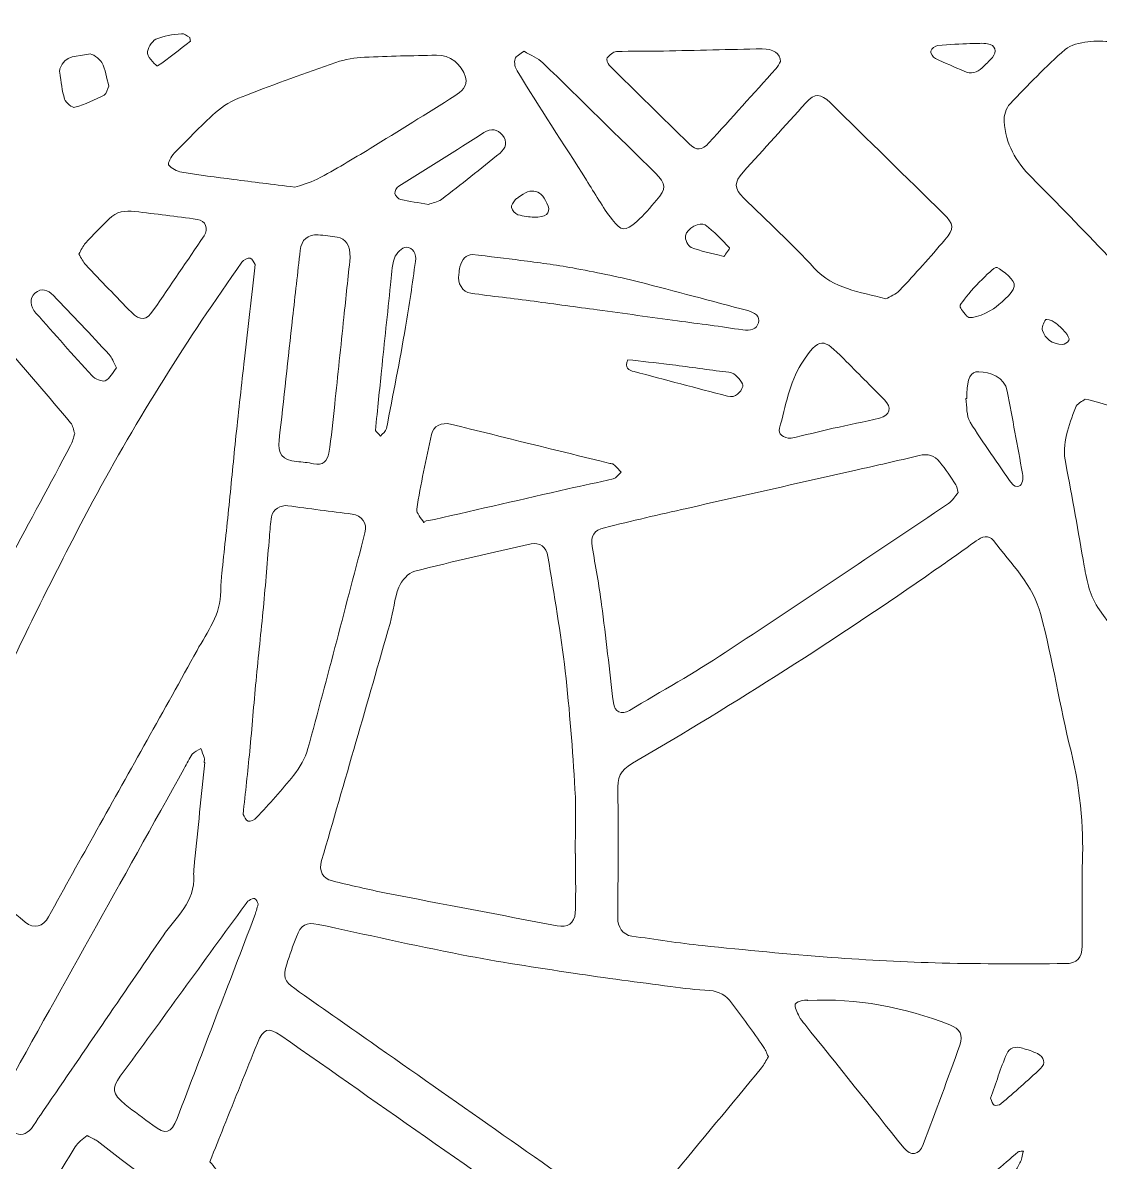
# Model space of a CAD drawing. Header units: centimetres. Extents: x 0 to 243, y -122 to 0.
# Drawn here: x 91.5 to 139, y -76.3 to -26.2 of the extents above; entities that cross this region are included whole.
import ezdxf

# ---------------------------------------------------------------- set-up
doc = ezdxf.new("R2010")
doc.units = ezdxf.units.CM
doc.header["$MEASUREMENT"] = 0
doc.layers.add('Layer 1', color=7, linetype='Continuous', lineweight=0)

msp = doc.modelspace()

# ---------------------------------------------------------------- linework, layer by layer
at = {"layer": 'Layer 1'}
for points, knots in [([(0.378, -96.468), (0.602, -95.967), (0.977, -95.773), (1.525, -95.771), (3.498, -95.764), (5.472, -95.733), (7.445, -95.685), (12.801, -95.565), (18.147, -95.083), (23.458, -94.399), (23.824, -94.341), (24.026, -93.982), (23.961, -93.605), (23.576, -91.363), (23.231, -89.114), (22.88, -86.867), (22.821, -86.511), (22.485, -86.225), (22.037, -86.413), (19.2, -87.609), (16.336, -88.74), (13.5, -89.938), (11.764, -90.749), (10.228, -91.974), (8.629, -93.026), (8.192, -93.321), (7.711, -93.411), (7.245, -93.147), (6.646, -92.807), (6.682, -91.927), (7.317, -91.476), (12.34, -88.019), (17.313, -84.496), (22.032, -80.622), (25.752, -77.585), (25.192, -78.751), (22.471, -75.271), (21.627, -74.258), (20.778, -73.249), (19.947, -72.225), (19.546, -71.731), (19.298, -71.677), (18.766, -72.002), (16.487, -73.394), (14.206, -74.785), (11.918, -76.163), (11.285, -76.544), (10.752, -76.492), (10.376, -76.074), (9.959, -75.611), (10.032, -74.97), (10.615, -74.569), (23.294, -67.438), (34.658, -57.928), (43.488, -46.323), (43.822, -45.891), (43.795, -45.604), (43.373, -45.263), (34.623, -38.231), (25.874, -31.197), (17.122, -24.167), (15.271, -22.679), (13.423, -21.187), (11.572, -19.699), (11.048, -19.278), (10.864, -18.844), (11.02, -18.358), (11.603, -16.836), (13.009, -18.366), (13.782, -18.894), (16.589, -21.134), (19.382, -23.394), (22.184, -25.641), (22.486, -25.893), (22.819, -25.917), (23.174, -25.82), (27.454, -24.661), (31.723, -23.461), (36.01, -22.327), (36.588, -22.174), (36.754, -21.889), (36.607, -21.303), (36.238, -19.827), (35.869, -18.352), (35.497, -16.877), (35.372, -16.379), (35.054, -16.204), (34.556, -16.341), (31.811, -17.093), (29.065, -17.847), (26.317, -18.59), (25.85, -18.717), (25.365, -18.863), (24.946, -18.436), (24.373, -17.851), (24.474, -16.994), (25.226, -16.696), (33.035, -14.381), (40.949, -12.385), (48.801, -10.208), (49.347, -10.062), (49.53, -9.757), (49.381, -9.213), (49.106, -8.209), (48.832, -7.204), (48.545, -6.203), (48.397, -5.689), (48.124, -5.528), (47.651, -5.661), (44.067, -6.67), (40.485, -7.684), (36.901, -8.693), (34.741, -9.302), (32.581, -9.911), (30.418, -10.506), (29.695, -10.833), (28.68, -9.931), (29.174, -9.208), (29.386, -8.923), (29.706, -8.637), (30.033, -8.538), (38.926, -6.057), (47.788, -3.412), (56.724, -1.105), (58.807, -0.869), (57.707, -4.335), (59.342, -3.943), (61.728, -3.296), (64.114, -2.648), (66.502, -2.007), (66.97, -1.882), (67.452, -1.716), (67.876, -2.135), (69.364, -3.939), (66.355, -4.245), (65.206, -4.613), (63.492, -5.084), (61.775, -5.541), (60.06, -6.009), (59.463, -6.172), (59.33, -6.445), (59.513, -7.068), (59.652, -7.541), (59.774, -8.02), (59.92, -8.49), (60.069, -8.968), (60.378, -9.125), (60.849, -8.994), (62.213, -8.613), (63.576, -8.228), (64.944, -7.859), (66.187, -7.448), (66.901, -9.386), (65.627, -9.85), (64.779, -10.154), (63.904, -10.382), (63.038, -10.633), (62.504, -10.788), (61.965, -10.92), (61.43, -11.071), (60.965, -11.203), (60.792, -11.516), (60.927, -11.98), (61.166, -12.805), (61.409, -13.628), (61.655, -14.45), (61.825, -15.019), (62.105, -15.173), (62.65, -15.024), (73.118, -12.161), (83.585, -9.297), (94.051, -6.426), (94.848, -6.208), (94.948, -6.049), (94.746, -5.252), (94.451, -4.086), (94.138, -2.925), (93.846, -1.758), (93.684, -1.112), (93.917, -0.509), (94.37, -0.332), (94.946, -0.107), (95.561, -0.506), (95.761, -1.238), (95.969, -1.874), (95.965, -2.825), (96.779, -2.988), (111.833, -6.729), (116.966, -12.902), (126.983, -23.619), (127.609, -24.204), (128.17, -25.179), (129.095, -25.256), (131.534, -25.245), (133.972, -25.183), (136.411, -25.137), (137.27, -25.12), (138.131, -25.127), (138.988, -25.073), (139.305, -25.054), (139.654, -24.954), (139.915, -24.778), (140.273, -24.536), (140.57, -24.194), (140.876, -23.879), (141.145, -23.602), (141.138, -23.295), (140.892, -23), (139.487, -21.311), (138.077, -19.626), (136.677, -17.933), (135.997, -16.857), (133.127, -14.679), (135.327, -13.838), (136.697, -13.481), (137.373, -16.486), (138.452, -15.458), (143.292, -11.725), (148.112, -7.965), (152.965, -4.248), (153.509, -3.836), (154.048, -3.808), (154.43, -4.129), (155.082, -4.678), (154.914, -5.467), (154.349, -5.913), (152.659, -7.25), (150.943, -8.553), (149.236, -9.866), (148.85, -10.163), (148.78, -10.492), (149.088, -10.884), (150.307, -12.412), (151.515, -13.951), (152.765, -15.454), (153.144, -15.884), (153.329, -15.897), (153.763, -15.55), (157.474, -12.586), (161.156, -9.583), (164.867, -6.618), (165.282, -6.287), (165.737, -5.991), (166.329, -6.066), (166.642, -6.106), (166.824, -6.213), (166.855, -6.551), (166.917, -7.216), (166.758, -7.715), (166.182, -8.165), (163.777, -10.041), (161.418, -11.978), (159.04, -13.89), (158.203, -14.563), (157.362, -15.23), (156.518, -15.895), (156.019, -16.288), (155.984, -16.548), (156.376, -17.063), (159.505, -21.155), (162.587, -25.285), (165.74, -29.357), (166.057, -29.78), (166.332, -29.84), (166.736, -29.539), (175.517, -22.957), (184.308, -16.389), (193.098, -9.819), (197.153, -6.836), (201.127, -3.731), (205.228, -0.817), (205.813, -0.473), (206.381, -0.635), (206.687, -1.165), (206.944, -1.612), (206.782, -2.297), (206.323, -2.642), (204.128, -4.287), (201.93, -5.93), (199.733, -7.572), (197.581, -9.181), (195.427, -10.787), (193.276, -12.398), (192.758, -12.787), (192.709, -13.08), (193.045, -13.629), (196.448, -19.195), (199.852, -24.76), (203.253, -30.327), (203.541, -30.797), (203.905, -31.044), (204.488, -31.032), (207.883, -30.939), (211.276, -31.107), (214.665, -31.287), (215.116, -31.311), (215.582, -31.396), (215.812, -31.872), (216.117, -32.505), (215.646, -33.221), (214.913, -33.228), (214.407, -33.232), (213.901, -33.178), (213.394, -33.164), (206.798, -32.926), (200.188, -32.746), (193.604, -33.351), (192.983, -33.397), (192.769, -33.638), (192.601, -34.539), (192.141, -37.008), (191.693, -39.48), (191.242, -41.951), (191.165, -42.369), (191.409, -42.722), (191.814, -42.801), (194.72, -43.372), (197.625, -43.945), (200.53, -44.514), (201.34, -44.66), (202.472, -44.668), (202.571, -45.655), (202.73, -46.95), (200.857, -46.629), (201.672, -47.574), (204.959, -51.12), (208.301, -54.613), (211.608, -58.14), (212.31, -58.885), (213.006, -59.636), (213.694, -60.395), (214.123, -60.869), (214.697, -60.991), (215.273, -61.113), (217.608, -61.609), (219.945, -62.094), (222.28, -62.59), (223.023, -62.749), (223.444, -63.404), (223.213, -64.005), (223.047, -64.437), (222.499, -64.667), (221.885, -64.552), (221.432, -64.467), (220.981, -64.374), (220.532, -64.275), (219.554, -63.978), (219.336, -65.606), (220.175, -65.761), (226.345, -66.89), (232.53, -67.952), (238.709, -69.034), (240.774, -69.555), (243.438, -69.214), (243.191, -70.913), (243.07, -71.48), (242.49, -71.874), (241.881, -71.768), (236.435, -70.768), (230.97, -69.882), (225.526, -68.875), (223.254, -68.466), (220.967, -68.135), (218.703, -67.68), (218.292, -67.597), (218.014, -67.887), (218.144, -68.285), (218.509, -69.395), (218.877, -70.504), (219.253, -71.61), (219.416, -72.091), (219.797, -72.27), (220.267, -72.301), (222.996, -72.482), (225.726, -72.642), (228.449, -72.904), (228.972, -72.95), (229.505, -73.54), (229.488, -74.051), (229.469, -74.62), (229.063, -74.999), (228.414, -74.961), (225.615, -74.776), (222.812, -74.575), (220.016, -74.361), (219.51, -74.294), (219.177, -74.552), (218.918, -74.933), (217.568, -76.919), (216.223, -78.908), (214.889, -80.905), (214.598, -81.303), (214.89, -81.614), (215.278, -81.665), (216.735, -81.77), (218.193, -81.839), (219.65, -81.937), (221.176, -82.04), (222.701, -82.161), (224.226, -82.28), (224.766, -82.322), (225.107, -82.743), (225.089, -83.321), (224.983, -84.756), (223.4, -84.261), (222.427, -84.245), (219.41, -83.97), (216.379, -83.835), (213.36, -83.59), (213.039, -83.573), (212.664, -83.709), (212.389, -83.892), (208.883, -86.221), (205.392, -88.573), (201.891, -90.912), (201.424, -91.223), (201.236, -91.638), (201.215, -92.197), (201.045, -96.676), (200.756, -101.15), (200.469, -105.624), (200.359, -106.35), (200.4, -107.117), (201.071, -107.554), (203.634, -109.476), (206.525, -111.014), (208.886, -113.179), (209.301, -113.651), (209.105, -114.212), (208.523, -114.453), (208.032, -114.656), (207.607, -114.599), (207.15, -114.264), (202.309, -110.718), (197.287, -107.458), (192.073, -104.506), (190.739, -103.751), (189.387, -103.027), (188.042, -102.29), (187.561, -102.027), (187.276, -102.106), (187.003, -102.597), (185.83, -104.708), (184.662, -106.821), (183.493, -108.935), (182.824, -110.146), (182.157, -111.358), (181.492, -112.571), (181.178, -113.144), (181.239, -113.373), (181.791, -113.716), (184.081, -115.175), (186.462, -116.501), (188.652, -118.111), (189.124, -118.463), (189.256, -119.073), (189, -119.502), (188.755, -119.912), (188.233, -120.061), (187.692, -119.839), (176.071, -112.123), (163.376, -106.048), (149.852, -102.575), (146.571, -101.799), (143.301, -100.944), (139.984, -100.343), (139.599, -100.279), (139.251, -100.533), (139.188, -100.928), (138.612, -104.626), (138.017, -108.322), (137.402, -112.014), (137.172, -113.189), (135.48, -113.216), (135.548, -111.878), (135.771, -109.818), (136.151, -107.778), (136.463, -105.731), (136.486, -105.576), (136.421, -105.315), (136.315, -105.258), (131.324, -107.768), (126.382, -111.801), (121.458, -114.758), (120.758, -115.215), (120.674, -115.842), (120.653, -116.545), (120.614, -117.89), (120.59, -119.235), (120.563, -120.58), (120.55, -121.219), (120.157, -121.66), (119.604, -121.648), (119.058, -121.635), (118.688, -121.228), (118.705, -120.578), (118.778, -117.933), (118.862, -115.288), (118.958, -112.644), (118.978, -112.08), (118.778, -111.701), (118.287, -111.432), (115.277, -109.786), (112.273, -108.129), (109.27, -106.472), (108.597, -106.101), (108.343, -106.209), (108.121, -106.967), (107.844, -107.912), (107.57, -108.859), (107.272, -109.797), (107.154, -110.168), (107.044, -110.555), (106.545, -110.634), (105.977, -110.724), (105.527, -110.484), (105.286, -110.048), (105.135, -109.775), (105.2, -109.32), (105.289, -108.98), (106.288, -105.445), (107.349, -101.925), (108.393, -98.403), (108.522, -97.974), (108.423, -97.681), (108.101, -97.429), (107.752, -97.155), (107.388, -97.044), (106.985, -97.328), (106.143, -97.921), (105.299, -98.511), (104.454, -99.099), (103.494, -99.767), (102.549, -100.46), (101.564, -101.087), (100.902, -101.507), (100.54, -102.056), (100.345, -102.825), (99.449, -106.255), (98.541, -109.687), (97.587, -113.1), (97.281, -114.052), (96.935, -114.995), (96.544, -115.913), (96.027, -117.17), (94.296, -116.491), (94.706, -115.255), (94.853, -114.724), (95.027, -114.2), (95.189, -113.673), (95.314, -113.266), (95.107, -112.998), (94.699, -113.053), (94.081, -113.206), (92.922, -113.063), (93.108, -114.017), (93.273, -115.066), (93.451, -116.115), (93.557, -117.171), (93.704, -118.562), (91.903, -118.69), (91.702, -117.32), (91.008, -113.255), (90.083, -109.247), (88.831, -105.319), (88.653, -104.76), (88.409, -104.631), (87.851, -104.803), (86.824, -105.119), (85.797, -105.438), (84.77, -105.755), (84.3, -105.9), (84.127, -106.219), (84.267, -106.689), (84.724, -108.221), (85.192, -109.751), (85.635, -111.287), (85.816, -111.915), (85.588, -112.383), (85.073, -112.564), (83.121, -113.05), (84.072, -109.983), (82.493, -110.487), (77.949, -111.546), (73.405, -112.609), (68.862, -113.673), (68.426, -113.775), (68.225, -114.153), (68.286, -114.609), (68.458, -115.892), (68.609, -117.178), (68.764, -118.463), (68.801, -118.775), (68.842, -119.088), (68.845, -119.401), (68.921, -120.619), (67.144, -120.862), (66.982, -119.589), (66.651, -116.932), (66.264, -114.283), (65.844, -111.638), (65.826, -111.001), (65.557, -110.526), (64.895, -110.667), (56.168, -112.405), (47.314, -113.466), (38.435, -114.011), (33.272, -114.186), (28.098, -114.42), (22.934, -114.268), (22.565, -114.251), (22.221, -114.141), (22.085, -113.749), (21.933, -113.31), (22.083, -112.893), (22.527, -112.678), (22.846, -112.523), (23.223, -112.42), (23.576, -112.416), (26.184, -112.387), (28.792, -112.418), (31.399, -112.353), (35.193, -111.093), (38.898, -109.327), (42.658, -107.904), (43.253, -107.665), (43.419, -107.397), (43.285, -106.775), (42.649, -103.842), (42.003, -100.91), (41.365, -97.977), (41.098, -96.752), (40.84, -95.525), (40.581, -94.297), (40.484, -93.837), (40.212, -93.629), (39.752, -93.717), (34.86, -94.722), (29.928, -95.504), (24.983, -96.19), (19.283, -96.903), (13.558, -97.431), (7.818, -97.668), (5.719, -97.739), (3.62, -97.779), (1.521, -97.85), (0.972, -97.869), (0.603, -97.653), (0.378, -97.156), (0.378, -96.927), (0.378, -96.698), (0.378, -96.468)], [0, 0, 0, 0, 1, 1, 1, 2, 2, 2, 3, 3, 3, 4, 4, 4, 5, 5, 5, 6, 6, 6, 7, 7, 7, 8, 8, 8, 9, 9, 9, 10, 10, 10, 11, 11, 11, 12, 12, 12, 13, 13, 13, 14, 14, 14, 15, 15, 15, 16, 16, 16, 17, 17, 17, 18, 18, 18, 19, 19, 19, 20, 20, 20, 21, 21, 21, 22, 22, 22, 23, 23, 23, 24, 24, 24, 25, 25, 25, 26, 26, 26, 27, 27, 27, 28, 28, 28, 29, 29, 29, 30, 30, 30, 31, 31, 31, 32, 32, 32, 33, 33, 33, 34, 34, 34, 35, 35, 35, 36, 36, 36, 37, 37, 37, 38, 38, 38, 39, 39, 39, 40, 40, 40, 41, 41, 41, 42, 42, 42, 43, 43, 43, 44, 44, 44, 45, 45, 45, 46, 46, 46, 47, 47, 47, 48, 48, 48, 49, 49, 49, 50, 50, 50, 51, 51, 51, 52, 52, 52, 53, 53, 53, 54, 54, 54, 55, 55, 55, 56, 56, 56, 57, 57, 57, 58, 58, 58, 59, 59, 59, 60, 60, 60, 61, 61, 61, 62, 62, 62, 63, 63, 63, 64, 64, 64, 65, 65, 65, 66, 66, 66, 67, 67, 67, 68, 68, 68, 69, 69, 69, 70, 70, 70, 71, 71, 71, 72, 72, 72, 73, 73, 73, 74, 74, 74, 75, 75, 75, 76, 76, 76, 77, 77, 77, 78, 78, 78, 79, 79, 79, 80, 80, 80, 81, 81, 81, 82, 82, 82, 83, 83, 83, 84, 84, 84, 85, 85, 85, 86, 86, 86, 87, 87, 87, 88, 88, 88, 89, 89, 89, 90, 90, 90, 91, 91, 91, 92, 92, 92, 93, 93, 93, 94, 94, 94, 95, 95, 95, 96, 96, 96, 97, 97, 97, 98, 98, 98, 99, 99, 99, 100, 100, 100, 101, 101, 101, 102, 102, 102, 103, 103, 103, 104, 104, 104, 105, 105, 105, 106, 106, 106, 107, 107, 107, 108, 108, 108, 109, 109, 109, 110, 110, 110, 111, 111, 111, 112, 112, 112, 113, 113, 113, 114, 114, 114, 115, 115, 115, 116, 116, 116, 117, 117, 117, 118, 118, 118, 119, 119, 119, 120, 120, 120, 121, 121, 121, 122, 122, 122, 123, 123, 123, 124, 124, 124, 125, 125, 125, 126, 126, 126, 127, 127, 127, 128, 128, 128, 129, 129, 129, 130, 130, 130, 131, 131, 131, 132, 132, 132, 133, 133, 133, 134, 134, 134, 135, 135, 135, 136, 136, 136, 137, 137, 137, 138, 138, 138, 139, 139, 139, 140, 140, 140, 141, 141, 141, 142, 142, 142, 143, 143, 143, 144, 144, 144, 145, 145, 145, 146, 146, 146, 147, 147, 147, 148, 148, 148, 149, 149, 149, 150, 150, 150, 151, 151, 151, 152, 152, 152, 153, 153, 153, 154, 154, 154, 155, 155, 155, 156, 156, 156, 157, 157, 157, 158, 158, 158, 159, 159, 159, 160, 160, 160, 161, 161, 161, 162, 162, 162, 163, 163, 163, 164, 164, 164, 165, 165, 165, 166, 166, 166, 167, 167, 167, 168, 168, 168, 169, 169, 169, 170, 170, 170, 171, 171, 171, 172, 172, 172, 173, 173, 173, 174, 174, 174, 175, 175, 175, 176, 176, 176, 177, 177, 177, 178, 178, 178, 179, 179, 179, 180, 180, 180, 181, 181, 181, 182, 182, 182, 183, 183, 183, 184, 184, 184, 185, 185, 185, 186, 186, 186, 187, 187, 187, 188, 188, 188, 189, 189, 189, 190, 190, 190, 191, 191, 191, 192, 192, 192, 193, 193, 193, 194, 194, 194, 195, 195, 195, 196, 196, 196, 197, 197, 197, 198, 198, 198, 199, 199, 199, 200, 200, 200, 201, 201, 201, 202, 202, 202, 203, 203, 203, 204, 204, 204, 205, 205, 205, 206, 206, 206, 207, 207, 207, 208, 208, 208, 209, 209, 209, 210, 210, 210, 211, 211, 211, 212, 212, 212, 213, 213, 213, 214, 214, 214, 215, 215, 215, 216, 216, 216, 217, 217, 217, 217]), ([(98.883, -26.964), (98.873, -26.908), (98.863, -26.852), (98.853, -26.796), (98.732, -26.738), (98.605, -26.62), (98.493, -26.634), (98.109, -26.684), (97.704, -26.722), (97.36, -26.881), (97.174, -26.968), (96.981, -27.302), (96.998, -27.506), (97.014, -27.709), (97.409, -28.072), (97.436, -28.054), (97.936, -27.719), (98.407, -27.337), (98.883, -26.964)], [0, 0, 0, 0, 1, 1, 1, 2, 2, 2, 3, 3, 3, 4, 4, 4, 5, 5, 5, 6, 6, 6, 6]), ([(133.219, -27.069), (132.822, -27.09), (132.316, -27.104), (131.814, -27.156), (131.695, -27.169), (131.524, -27.293), (131.497, -27.398), (131.475, -27.488), (131.598, -27.677), (131.702, -27.728), (132.113, -27.933), (132.545, -28.095), (132.964, -28.286), (133.272, -28.428), (133.531, -28.36), (133.765, -28.136), (133.918, -27.989), (134.067, -27.837), (134.21, -27.681), (134.441, -27.428), (134.344, -27.128), (133.999, -27.075), (133.78, -27.041), (133.551, -27.069), (133.219, -27.069)], [0, 0, 0, 0, 1, 1, 1, 2, 2, 2, 3, 3, 3, 4, 4, 4, 5, 5, 5, 6, 6, 6, 7, 7, 7, 8, 8, 8, 8]), ([(139.473, -26.997), (139.473, -26.991), (139.472, -26.985), (139.472, -26.978), (139.119, -26.978), (138.76, -26.934), (138.416, -26.99), (138.069, -27.047), (137.66, -27.111), (137.415, -27.33), (136.569, -28.086), (135.768, -28.895), (134.988, -29.721), (134.816, -29.904), (134.706, -30.244), (134.725, -30.5), (134.795, -31.481), (135.232, -32.255), (135.942, -32.967), (138.21, -35.241), (140.407, -37.588), (142.638, -39.899), (142.739, -40.004), (142.91, -40.039), (143.048, -40.107), (143.114, -39.947), (143.225, -39.791), (143.235, -39.629), (143.248, -39.391), (143.192, -39.149), (143.16, -38.91), (142.95, -37.32), (142.737, -35.73), (142.528, -34.14), (142.37, -32.944), (142.22, -31.747), (142.06, -30.551), (141.924, -29.536), (141.79, -28.521), (141.634, -27.509), (141.565, -27.062), (141.291, -26.882), (140.865, -26.915), (140.401, -26.95), (139.937, -26.97), (139.473, -26.997)], [0, 0, 0, 0, 1, 1, 1, 2, 2, 2, 3, 3, 3, 4, 4, 4, 5, 5, 5, 6, 6, 6, 7, 7, 7, 8, 8, 8, 9, 9, 9, 10, 10, 10, 11, 11, 11, 12, 12, 12, 13, 13, 13, 14, 14, 14, 15, 15, 15, 15]), ([(95.295, -28.945), (95.19, -28.577), (95.145, -28.209), (94.98, -27.91), (94.877, -27.722), (94.558, -27.49), (94.398, -27.531), (93.944, -27.647), (93.338, -27.543), (93.137, -28.18), (93.12, -28.233), (93.121, -28.295), (93.13, -28.35), (93.194, -28.741), (93.223, -29.145), (93.345, -29.516), (93.398, -29.678), (93.682, -29.909), (93.798, -29.877), (94.244, -29.751), (94.673, -29.55), (95.089, -29.336), (95.196, -29.281), (95.229, -29.077), (95.295, -28.945)], [0, 0, 0, 0, 1, 1, 1, 2, 2, 2, 3, 3, 3, 4, 4, 4, 5, 5, 5, 6, 6, 6, 7, 7, 7, 8, 8, 8, 8]), ([(103.488, -33.393), (103.733, -33.306), (104.129, -33.218), (104.475, -33.033), (105.267, -32.61), (106.042, -32.154), (106.81, -31.686), (108.058, -30.925), (109.298, -30.149), (110.535, -29.369), (110.823, -29.188), (111.114, -28.972), (111, -28.55), (110.844, -27.967), (110.321, -27.569), (109.723, -27.582), (108.668, -27.605), (107.612, -27.62), (106.558, -27.675), (106.133, -27.697), (105.694, -27.761), (105.293, -27.899), (103.961, -28.358), (102.639, -28.844), (101.324, -29.351), (100.9, -29.514), (100.459, -29.708), (100.119, -30), (99.434, -30.591), (98.805, -31.252), (98.171, -31.902), (98.041, -32.036), (97.876, -32.353), (97.924, -32.408), (98.063, -32.567), (98.293, -32.693), (98.504, -32.73), (99.26, -32.86), (100.023, -32.951), (100.784, -33.051), (101.63, -33.161), (102.476, -33.265), (103.488, -33.393)], [0, 0, 0, 0, 1, 1, 1, 2, 2, 2, 3, 3, 3, 4, 4, 4, 5, 5, 5, 6, 6, 6, 7, 7, 7, 8, 8, 8, 9, 9, 9, 10, 10, 10, 11, 11, 11, 12, 12, 12, 13, 13, 13, 14, 14, 14, 14]), ([(113.583, -27.406), (113.414, -27.541), (113.216, -27.62), (113.184, -27.744), (113.142, -27.904), (113.183, -28.132), (113.273, -28.276), (114.282, -29.883), (115.307, -31.479), (116.328, -33.077), (116.701, -33.661), (117.04, -34.272), (117.463, -34.817), (117.867, -35.336), (118.018, -35.368), (118.554, -34.898), (118.871, -34.619), (119.143, -34.284), (119.422, -33.962), (119.851, -33.468), (119.841, -33.243), (119.367, -32.777), (117.719, -31.154), (116.073, -29.53), (114.411, -27.922), (114.192, -27.71), (113.886, -27.591), (113.583, -27.406)], [0, 0, 0, 0, 1, 1, 1, 2, 2, 2, 3, 3, 3, 4, 4, 4, 5, 5, 5, 6, 6, 6, 7, 7, 7, 8, 8, 8, 9, 9, 9, 9]), ([(124.871, -27.861), (124.88, -27.512), (124.548, -27.292), (124.073, -27.302), (122.622, -27.332), (121.172, -27.369), (119.722, -27.397), (119.032, -27.41), (118.341, -27.392), (117.651, -27.424), (117.506, -27.431), (117.345, -27.577), (117.24, -27.701), (117.199, -27.748), (117.26, -27.95), (117.332, -28.022), (118.501, -29.182), (119.674, -30.339), (120.858, -31.482), (121.187, -31.8), (121.409, -31.782), (121.727, -31.436), (122.715, -30.359), (123.693, -29.272), (124.67, -28.184), (124.761, -28.082), (124.818, -27.949), (124.871, -27.861)], [0, 0, 0, 0, 1, 1, 1, 2, 2, 2, 3, 3, 3, 4, 4, 4, 5, 5, 5, 6, 6, 6, 7, 7, 7, 8, 8, 8, 9, 9, 9, 9]), ([(129.517, -38.315), (129.697, -38.206), (129.961, -38.115), (130.131, -37.933), (130.81, -37.21), (131.472, -36.468), (132.117, -35.714), (132.551, -35.207), (132.531, -35.03), (132.055, -34.562), (130.394, -32.93), (128.728, -31.302), (127.066, -29.67), (126.651, -29.263), (126.39, -29.246), (125.998, -29.673), (125.067, -30.688), (124.154, -31.719), (123.228, -32.738), (122.83, -33.175), (122.827, -33.451), (123.247, -33.865), (124.29, -34.892), (125.376, -35.877), (126.365, -36.955), (127.217, -37.883), (128.352, -37.978), (129.517, -38.315)], [0, 0, 0, 0, 1, 1, 1, 2, 2, 2, 3, 3, 3, 4, 4, 4, 5, 5, 5, 6, 6, 6, 7, 7, 7, 8, 8, 8, 9, 9, 9, 9]), ([(109.372, -34.148), (109.53, -34.091), (109.771, -34.062), (109.938, -33.935), (110.813, -33.269), (111.681, -32.591), (112.527, -31.888), (112.758, -31.696), (112.886, -31.382), (112.629, -31.097), (112.4, -30.842), (112.144, -30.775), (111.81, -30.99), (110.57, -31.788), (109.312, -32.555), (108.068, -33.346), (107.973, -33.407), (107.874, -33.571), (107.89, -33.669), (107.907, -33.773), (108.044, -33.911), (108.152, -33.936), (108.531, -34.025), (108.919, -34.073), (109.372, -34.148)], [0, 0, 0, 0, 1, 1, 1, 2, 2, 2, 3, 3, 3, 4, 4, 4, 5, 5, 5, 6, 6, 6, 7, 7, 7, 8, 8, 8, 8]), ([(114.004, -34.718), (114.535, -34.731), (114.754, -34.535), (114.641, -34.229), (114.37, -33.495), (113.913, -33.364), (113.323, -33.852), (113.28, -33.887), (113.217, -33.907), (113.19, -33.952), (113.122, -34.061), (113.004, -34.199), (113.028, -34.292), (113.06, -34.417), (113.191, -34.568), (113.311, -34.605), (113.56, -34.682), (113.83, -34.692), (114.004, -34.718)], [0, 0, 0, 0, 1, 1, 1, 2, 2, 2, 3, 3, 3, 4, 4, 4, 5, 5, 5, 6, 6, 6, 6]), ([(93.968, -36.338), (94.082, -36.517), (94.157, -36.688), (94.277, -36.814), (94.94, -37.516), (95.611, -38.21), (96.285, -38.901), (96.668, -39.294), (96.948, -39.261), (97.264, -38.799), (98.006, -37.711), (98.748, -36.624), (99.488, -35.535), (99.701, -35.221), (99.555, -34.861), (99.181, -34.81), (98.266, -34.686), (97.35, -34.57), (96.434, -34.464), (96.021, -34.416), (95.624, -34.458), (95.308, -34.787), (94.963, -35.145), (94.602, -35.487), (94.265, -35.852), (94.147, -35.98), (94.077, -36.155), (93.968, -36.338)], [0, 0, 0, 0, 1, 1, 1, 2, 2, 2, 3, 3, 3, 4, 4, 4, 5, 5, 5, 6, 6, 6, 7, 7, 7, 8, 8, 8, 9, 9, 9, 9]), ([(122.387, -36.443), (122.459, -36.331), (122.656, -36.087), (122.629, -36.059), (122.294, -35.702), (121.95, -35.343), (121.558, -35.056), (121.33, -34.89), (120.754, -35.203), (120.691, -35.531), (120.662, -35.686), (120.803, -35.988), (120.937, -36.042), (121.362, -36.211), (121.819, -36.294), (122.387, -36.443)], [0, 0, 0, 0, 1, 1, 1, 2, 2, 2, 3, 3, 3, 4, 4, 4, 5, 5, 5, 5]), ([(105.92, -36.491), (105.924, -35.959), (105.737, -35.653), (105.348, -35.589), (105.073, -35.543), (104.794, -35.511), (104.515, -35.495), (104.042, -35.469), (103.777, -35.704), (103.723, -36.178), (103.61, -37.166), (103.496, -38.154), (103.387, -39.142), (103.187, -40.936), (102.995, -42.731), (102.791, -44.525), (102.722, -45.133), (102.936, -45.404), (103.564, -45.471), (103.814, -45.497), (104.068, -45.514), (104.311, -45.572), (104.714, -45.668), (104.921, -45.426), (104.976, -45.109), (105.099, -44.395), (105.164, -43.669), (105.242, -42.948), (105.38, -41.674), (105.51, -40.399), (105.644, -39.124), (105.736, -38.247), (105.828, -37.369), (105.92, -36.491)], [0, 0, 0, 0, 1, 1, 1, 2, 2, 2, 3, 3, 3, 4, 4, 4, 5, 5, 5, 6, 6, 6, 7, 7, 7, 8, 8, 8, 9, 9, 9, 10, 10, 10, 11, 11, 11, 11]), ([(107.033, -44.103), (107.067, -44.141), (107.162, -44.246), (107.256, -44.351), (107.348, -44.24), (107.497, -44.14), (107.522, -44.015), (107.814, -42.532), (108.101, -41.047), (108.363, -39.558), (108.532, -38.597), (108.66, -37.628), (108.8, -36.661), (108.847, -36.333), (108.69, -36.036), (108.394, -36.033), (108.215, -36.032), (107.94, -36.308), (107.871, -36.516), (107.748, -36.886), (107.741, -37.298), (107.699, -37.694), (107.564, -38.953), (107.435, -40.213), (107.304, -41.474), (107.217, -42.308), (107.132, -43.143), (107.033, -44.103)], [0, 0, 0, 0, 1, 1, 1, 2, 2, 2, 3, 3, 3, 4, 4, 4, 5, 5, 5, 6, 6, 6, 7, 7, 7, 8, 8, 8, 9, 9, 9, 9]), ([(101.732, -36.796), (101.687, -36.732), (101.623, -36.547), (101.513, -36.513), (101.418, -36.484), (101.227, -36.593), (101.154, -36.697), (98.765, -40.076), (96.541, -43.567), (94.59, -47.224), (93.177, -49.874), (91.83, -52.563), (90.562, -55.287), (89.562, -57.438), (88.722, -59.667), (87.823, -61.867), (87.615, -62.376), (87.696, -62.669), (88.076, -62.968), (89.252, -63.894), (90.448, -64.796), (91.604, -65.746), (92.009, -66.079), (92.398, -65.954), (92.635, -65.524), (93.338, -64.244), (94.049, -62.969), (94.761, -61.695), (96.234, -59.059), (97.72, -56.432), (99.177, -53.788), (99.628, -52.968), (100.228, -52.198), (100.219, -51.181), (100.217, -50.925), (100.243, -50.667), (100.269, -50.412), (100.373, -49.408), (100.484, -48.404), (100.587, -47.4), (100.692, -46.381), (100.785, -45.36), (100.892, -44.342), (101.011, -43.211), (101.14, -42.082), (101.267, -40.952), (101.344, -40.259), (101.426, -39.566), (101.504, -38.873), (101.578, -38.21), (101.65, -37.546), (101.732, -36.796)], [0, 0, 0, 0, 1, 1, 1, 2, 2, 2, 3, 3, 3, 4, 4, 4, 5, 5, 5, 6, 6, 6, 7, 7, 7, 8, 8, 8, 9, 9, 9, 10, 10, 10, 11, 11, 11, 12, 12, 12, 13, 13, 13, 14, 14, 14, 15, 15, 15, 16, 16, 16, 17, 17, 17, 17]), ([(111.289, -36.352), (111.05, -36.364), (110.841, -36.564), (110.75, -36.899), (110.72, -37.007), (110.729, -37.126), (110.706, -37.237), (110.629, -37.607), (110.869, -38.012), (111.235, -38.062), (112.163, -38.19), (113.094, -38.296), (114.023, -38.418), (114.953, -38.539), (115.881, -38.668), (116.809, -38.794), (117.988, -38.955), (119.166, -39.115), (120.344, -39.277), (121.301, -39.407), (122.26, -39.523), (123.212, -39.679), (123.545, -39.733), (123.832, -39.64), (123.908, -39.364), (123.985, -39.081), (123.739, -38.906), (123.44, -38.828), (121.833, -38.413), (120.234, -37.965), (118.624, -37.563), (117.665, -37.323), (116.695, -37.128), (115.723, -36.948), (114.968, -36.808), (114.204, -36.716), (113.443, -36.614), (112.764, -36.523), (112.084, -36.448), (111.289, -36.352)], [0, 0, 0, 0, 1, 1, 1, 2, 2, 2, 3, 3, 3, 4, 4, 4, 5, 5, 5, 6, 6, 6, 7, 7, 7, 8, 8, 8, 9, 9, 9, 10, 10, 10, 11, 11, 11, 12, 12, 12, 13, 13, 13, 13]), ([(133.081, -39.072), (133.265, -39.296), (134.15, -38.851), (134.372, -38.666), (134.685, -38.407), (135.242, -37.959), (135.177, -37.642), (135.131, -37.416), (134.459, -36.87), (134.356, -36.929), (133.998, -37.139), (132.988, -38.225), (132.797, -38.592), (132.756, -38.671), (132.896, -38.846), (133.081, -39.072)], [0, 0, 0, 0, 1, 1, 1, 2, 2, 2, 3, 3, 3, 4, 4, 4, 5, 5, 5, 5]), ([(95.626, -41.347), (95.495, -41.098), (95.436, -40.896), (95.31, -40.76), (94.498, -39.887), (93.671, -39.027), (92.848, -38.165), (92.606, -37.911), (92.332, -37.804), (92.035, -38.062), (91.792, -38.273), (91.818, -38.636), (92.082, -38.933), (92.901, -39.857), (93.712, -40.789), (94.55, -41.693), (94.685, -41.838), (94.996, -41.976), (95.137, -41.914), (95.342, -41.823), (95.466, -41.546), (95.626, -41.347)], [0, 0, 0, 0, 1, 1, 1, 2, 2, 2, 3, 3, 3, 4, 4, 4, 5, 5, 5, 6, 6, 6, 7, 7, 7, 7]), ([(137.319, -40.321), (137.358, -40.298), (137.532, -40.253), (137.585, -40.146), (137.622, -40.07), (137.519, -39.889), (137.436, -39.793), (137.289, -39.622), (137.123, -39.462), (136.94, -39.333), (136.832, -39.257), (136.58, -39.19), (136.56, -39.223), (136.474, -39.366), (136.369, -39.58), (136.419, -39.708), (136.551, -40.048), (136.797, -40.306), (137.319, -40.321)], [0, 0, 0, 0, 1, 1, 1, 2, 2, 2, 3, 3, 3, 4, 4, 4, 5, 5, 5, 6, 6, 6, 6]), ([(93.793, -44.241), (93.731, -44.075), (93.708, -43.887), (93.607, -43.767), (92.647, -42.628), (91.681, -41.493), (90.699, -40.374), (90.397, -40.031), (90.059, -40.03), (89.756, -40.36), (89.355, -40.796), (88.945, -41.235), (88.62, -41.729), (87.571, -43.327), (86.56, -44.95), (85.534, -46.564), (85.18, -47.121), (85.239, -47.363), (85.816, -47.725), (87.1, -48.532), (88.385, -49.338), (89.668, -50.146), (90.321, -50.558), (90.531, -50.492), (90.91, -49.784), (91.807, -48.11), (92.713, -46.442), (93.608, -44.767), (93.692, -44.61), (93.729, -44.427), (93.793, -44.241)], [0, 0, 0, 0, 1, 1, 1, 2, 2, 2, 3, 3, 3, 4, 4, 4, 5, 5, 5, 6, 6, 6, 7, 7, 7, 8, 8, 8, 9, 9, 9, 10, 10, 10, 10]), ([(125.345, -44.445), (125.927, -44.308), (126.565, -44.155), (127.204, -44.01), (127.884, -43.856), (128.569, -43.724), (129.245, -43.557), (129.706, -43.443), (129.791, -43.089), (129.465, -42.762), (128.863, -42.159), (128.262, -41.555), (127.662, -40.949), (126.785, -40.064), (126.59, -39.916), (125.789, -41.18), (125.272, -41.995), (125.104, -43.047), (124.831, -44.009), (124.76, -44.259), (124.995, -44.443), (125.345, -44.445)], [0, 0, 0, 0, 1, 1, 1, 2, 2, 2, 3, 3, 3, 4, 4, 4, 5, 5, 5, 6, 6, 6, 7, 7, 7, 7]), ([(118.156, -40.99), (117.994, -41.362), (118.188, -41.449), (118.428, -41.512), (119.799, -41.872), (121.169, -42.237), (122.541, -42.593), (122.899, -42.686), (123.137, -42.424), (123.218, -42.167), (123.26, -42.034), (123.001, -41.76), (122.825, -41.614), (122.712, -41.52), (122.505, -41.537), (122.339, -41.514), (121.548, -41.406), (120.758, -41.298), (119.967, -41.198), (119.36, -41.122), (118.75, -41.058), (118.156, -40.99)], [0, 0, 0, 0, 1, 1, 1, 2, 2, 2, 3, 3, 3, 4, 4, 4, 5, 5, 5, 6, 6, 6, 7, 7, 7, 7]), ([(133.089, -42.693), (133.073, -42.695), (133.056, -42.698), (133.04, -42.701), (133.097, -43.048), (133.058, -43.456), (133.228, -43.732), (133.807, -44.672), (134.456, -45.567), (135.091, -46.471), (135.14, -46.541), (135.29, -46.58), (135.38, -46.562), (135.446, -46.548), (135.517, -46.427), (135.538, -46.341), (135.565, -46.234), (135.559, -46.111), (135.538, -46), (135.318, -44.789), (135.089, -43.58), (134.869, -42.368), (134.755, -41.741), (134.093, -41.531), (133.614, -41.518), (133.249, -41.508), (133.096, -41.822), (133.089, -42.478), (133.088, -42.549), (133.089, -42.621), (133.089, -42.693)], [0, 0, 0, 0, 1, 1, 1, 2, 2, 2, 3, 3, 3, 4, 4, 4, 5, 5, 5, 6, 6, 6, 7, 7, 7, 8, 8, 8, 9, 9, 9, 10, 10, 10, 10]), ([(138.3, -42.721), (138.187, -42.815), (137.932, -42.923), (137.868, -43.102), (137.584, -43.891), (137.257, -44.667), (137.441, -45.564), (137.747, -47.059), (137.984, -48.569), (138.254, -50.072), (138.377, -50.753), (138.503, -51.419), (138.931, -52.008), (139.897, -53.337), (140.815, -54.702), (141.765, -56.044), (141.858, -56.175), (142.057, -56.344), (142.169, -56.319), (142.32, -56.285), (142.5, -56.104), (142.553, -55.947), (142.87, -55.011), (143.156, -54.065), (143.447, -53.12), (143.568, -52.726), (143.429, -52.456), (143.034, -52.346), (142.591, -52.223), (142.143, -52.117), (141.693, -52.022), (141.184, -51.914), (140.805, -51.646), (140.718, -51.112), (140.635, -50.6), (140.941, -50.254), (141.345, -50), (141.737, -49.754), (142.141, -49.526), (142.536, -49.284), (142.986, -49.008), (143.069, -48.718), (142.817, -48.269), (142.014, -46.837), (141.161, -45.431), (140.418, -43.968), (139.968, -43.083), (139.19, -42.932), (138.3, -42.721)], [0, 0, 0, 0, 1, 1, 1, 2, 2, 2, 3, 3, 3, 4, 4, 4, 5, 5, 5, 6, 6, 6, 7, 7, 7, 8, 8, 8, 9, 9, 9, 10, 10, 10, 11, 11, 11, 12, 12, 12, 13, 13, 13, 14, 14, 14, 15, 15, 15, 16, 16, 16, 16]), ([(109.166, -48.155), (109.2, -48.13), (109.234, -48.105), (109.268, -48.08), (109.393, -48.062), (109.519, -48.051), (109.641, -48.023), (111.596, -47.575), (113.551, -47.123), (115.507, -46.676), (116.174, -46.524), (116.846, -46.395), (117.509, -46.229), (117.641, -46.195), (117.744, -46.039), (117.86, -45.94), (117.748, -45.825), (117.64, -45.704), (117.521, -45.597), (117.484, -45.564), (117.415, -45.567), (117.361, -45.553), (115.021, -44.978), (112.681, -44.404), (110.342, -43.827), (109.955, -43.732), (109.579, -43.907), (109.498, -44.284), (109.264, -45.377), (109.035, -46.472), (108.853, -47.574), (108.825, -47.745), (109.055, -47.96), (109.166, -48.155)], [0, 0, 0, 0, 1, 1, 1, 2, 2, 2, 3, 3, 3, 4, 4, 4, 5, 5, 5, 6, 6, 6, 7, 7, 7, 8, 8, 8, 9, 9, 9, 10, 10, 10, 11, 11, 11, 11]), ([(132.702, -46.841), (132.66, -46.684), (132.657, -46.575), (132.606, -46.498), (132.377, -46.157), (132.147, -45.816), (131.895, -45.493), (131.664, -45.197), (131.358, -45.118), (130.989, -45.207), (130.04, -45.436), (129.088, -45.648), (128.136, -45.863), (125.673, -46.421), (123.208, -46.975), (120.745, -47.535), (119.536, -47.811), (118.327, -48.088), (117.122, -48.384), (116.659, -48.497), (116.511, -48.748), (116.584, -49.211), (116.72, -50.066), (116.887, -50.917), (117, -51.775), (117.189, -53.212), (117.343, -54.654), (117.517, -56.092), (117.568, -56.508), (117.87, -56.648), (118.23, -56.431), (119.637, -55.585), (121.07, -54.779), (122.444, -53.879), (125.739, -51.718), (129.008, -49.514), (132.281, -47.318), (132.456, -47.2), (132.571, -46.992), (132.702, -46.841)], [0, 0, 0, 0, 1, 1, 1, 2, 2, 2, 3, 3, 3, 4, 4, 4, 5, 5, 5, 6, 6, 6, 7, 7, 7, 8, 8, 8, 9, 9, 9, 10, 10, 10, 11, 11, 11, 12, 12, 12, 13, 13, 13, 13]), ([(101.206, -61.011), (101.259, -61.088), (101.322, -61.27), (101.432, -61.308), (101.528, -61.341), (101.713, -61.244), (101.799, -61.149), (102.355, -60.541), (102.919, -59.938), (103.427, -59.291), (103.699, -58.944), (103.95, -58.535), (104.064, -58.114), (104.922, -54.952), (105.744, -51.779), (106.574, -48.609), (106.685, -48.185), (106.44, -47.845), (106.011, -47.79), (105.066, -47.669), (104.121, -47.546), (103.176, -47.419), (102.853, -47.375), (102.507, -47.587), (102.457, -47.901), (102.409, -48.194), (102.392, -48.493), (102.366, -48.79), (102.276, -49.826), (102.196, -50.863), (102.099, -51.899), (101.998, -52.974), (101.876, -54.047), (101.774, -55.122), (101.676, -56.157), (101.597, -57.194), (101.498, -58.229), (101.411, -59.134), (101.308, -60.037), (101.206, -61.011)], [0, 0, 0, 0, 1, 1, 1, 2, 2, 2, 3, 3, 3, 4, 4, 4, 5, 5, 5, 6, 6, 6, 7, 7, 7, 8, 8, 8, 9, 9, 9, 10, 10, 10, 11, 11, 11, 12, 12, 12, 13, 13, 13, 13]), ([(115.846, -62.733), (115.842, -62.733), (115.839, -62.733), (115.836, -62.733), (115.836, -61.789), (115.883, -60.843), (115.825, -59.903), (115.718, -58.169), (115.595, -56.432), (115.394, -54.707), (115.197, -53.014), (114.897, -51.333), (114.636, -49.647), (114.574, -49.245), (114.256, -49.012), (113.888, -49.096), (112.178, -49.488), (110.464, -49.863), (108.766, -50.304), (108.486, -50.377), (108.181, -50.711), (108.066, -50.998), (107.865, -51.503), (107.829, -52.073), (107.677, -52.602), (106.681, -56.084), (105.673, -59.564), (104.665, -63.043), (104.534, -63.494), (104.689, -63.83), (105.144, -63.94), (105.931, -64.13), (106.72, -64.317), (107.514, -64.472), (110.02, -64.961), (112.529, -65.435), (115.036, -65.917), (115.477, -66.001), (115.814, -65.807), (115.835, -65.348), (115.873, -64.478), (115.846, -63.605), (115.846, -62.733)], [0, 0, 0, 0, 1, 1, 1, 2, 2, 2, 3, 3, 3, 4, 4, 4, 5, 5, 5, 6, 6, 6, 7, 7, 7, 8, 8, 8, 9, 9, 9, 10, 10, 10, 11, 11, 11, 12, 12, 12, 13, 13, 13, 14, 14, 14, 14]), ([(138.168, -63.339), (138.242, -61.937), (138.141, -60.076), (137.676, -58.227), (137.175, -56.235), (136.865, -54.193), (136.344, -52.208), (136.008, -50.926), (135.048, -49.967), (134.255, -48.943), (134.056, -48.686), (133.753, -48.778), (133.494, -48.967), (132.89, -49.406), (132.278, -49.835), (131.666, -50.262), (127.341, -53.272), (122.911, -56.111), (118.36, -58.756), (117.789, -59.088), (117.705, -59.38), (117.714, -60.017), (117.742, -61.863), (117.726, -63.709), (117.706, -65.555), (117.702, -65.96), (117.928, -66.312), (118.326, -66.367), (119.366, -66.509), (120.403, -66.679), (121.446, -66.786), (123.331, -66.98), (125.218, -67.162), (127.108, -67.302), (128.735, -67.422), (130.365, -67.511), (131.995, -67.553), (133.799, -67.599), (135.604, -67.579), (137.409, -67.58), (137.936, -67.581), (138.166, -67.332), (138.168, -66.791), (138.17, -65.802), (138.168, -64.813), (138.168, -63.339)], [0, 0, 0, 0, 1, 1, 1, 2, 2, 2, 3, 3, 3, 4, 4, 4, 5, 5, 5, 6, 6, 6, 7, 7, 7, 8, 8, 8, 9, 9, 9, 10, 10, 10, 11, 11, 11, 12, 12, 12, 13, 13, 13, 14, 14, 14, 15, 15, 15, 15]), ([(99.514, -58.726), (99.505, -58.725), (99.497, -58.724), (99.489, -58.723), (99.493, -58.652), (99.517, -58.574), (99.498, -58.51), (99.457, -58.373), (99.395, -58.243), (99.342, -58.11), (99.215, -58.19), (99.054, -58.243), (98.968, -58.356), (98.825, -58.546), (98.731, -58.774), (98.613, -58.984), (95.861, -63.918), (93.109, -68.851), (90.355, -73.783), (90.202, -74.057), (90.207, -74.312), (90.44, -74.515), (91.28, -75.245), (91.62, -75.379), (92.179, -74.389), (92.207, -74.34), (92.243, -74.295), (92.275, -74.248), (94.077, -71.616), (95.882, -68.986), (97.68, -66.352), (98.243, -65.528), (99.102, -64.858), (99.03, -63.697), (99.018, -63.5), (99.051, -63.299), (99.071, -63.1), (99.217, -61.642), (99.366, -60.184), (99.514, -58.726)], [0, 0, 0, 0, 1, 1, 1, 2, 2, 2, 3, 3, 3, 4, 4, 4, 5, 5, 5, 6, 6, 6, 7, 7, 7, 8, 8, 8, 9, 9, 9, 10, 10, 10, 11, 11, 11, 12, 12, 12, 13, 13, 13, 13]), ([(101.874, -64.953), (101.828, -64.876), (101.793, -64.754), (101.715, -64.71), (101.662, -64.68), (101.54, -64.747), (101.466, -64.796), (101.398, -64.84), (101.346, -64.915), (101.296, -64.983), (99.463, -67.502), (97.634, -70.024), (95.796, -72.539), (95.403, -73.075), (95.428, -73.303), (96.011, -73.776), (96.405, -74.095), (96.821, -74.387), (97.226, -74.693), (97.787, -75.118), (98.038, -75.066), (98.295, -74.4), (99.442, -71.431), (100.575, -68.456), (101.711, -65.482), (101.772, -65.323), (101.812, -65.157), (101.874, -64.953)], [0, 0, 0, 0, 1, 1, 1, 2, 2, 2, 3, 3, 3, 4, 4, 4, 5, 5, 5, 6, 6, 6, 7, 7, 7, 8, 8, 8, 9, 9, 9, 9]), ([(124.344, -71.672), (124.254, -71.49), (124.203, -71.343), (124.117, -71.221), (123.657, -70.575), (123.2, -69.926), (122.717, -69.298), (122.481, -68.991), (122.178, -68.784), (121.753, -68.765), (121.18, -68.739), (120.608, -68.661), (120.038, -68.586), (118.608, -68.397), (117.176, -68.215), (115.749, -67.998), (114.103, -67.748), (112.455, -67.502), (110.822, -67.185), (108.71, -66.776), (106.612, -66.298), (104.507, -65.852), (103.982, -65.74), (103.745, -65.874), (103.551, -66.395), (103.402, -66.792), (103.262, -67.194), (103.128, -67.597), (102.946, -68.144), (103.014, -68.347), (103.486, -68.68), (104.603, -69.469), (105.721, -70.254), (106.84, -71.039), (110.496, -73.603), (114.153, -76.167), (117.81, -78.73), (118.274, -79.054), (118.516, -79.011), (118.872, -78.546), (119.26, -78.039), (119.625, -77.513), (120.029, -77.021), (121.361, -75.397), (122.708, -73.785), (124.044, -72.164), (124.164, -72.019), (124.243, -71.841), (124.344, -71.672)], [0, 0, 0, 0, 1, 1, 1, 2, 2, 2, 3, 3, 3, 4, 4, 4, 5, 5, 5, 6, 6, 6, 7, 7, 7, 8, 8, 8, 9, 9, 9, 10, 10, 10, 11, 11, 11, 12, 12, 12, 13, 13, 13, 14, 14, 14, 15, 15, 15, 16, 16, 16, 16]), ([(126.085, -69.198), (126.077, -69.148), (125.615, -69.204), (125.531, -69.36), (125.468, -69.478), (125.618, -69.728), (125.7, -69.906), (125.759, -70.032), (125.86, -70.139), (125.948, -70.25), (127.402, -72.064), (128.856, -73.878), (130.311, -75.69), (130.619, -76.073), (130.988, -76.018), (131.168, -75.541), (131.715, -74.088), (132.251, -72.629), (132.778, -71.168), (132.94, -70.72), (132.784, -70.451), (132.333, -70.276), (130.326, -69.494), (128.251, -69.09), (126.085, -69.198)], [0, 0, 0, 0, 1, 1, 1, 2, 2, 2, 3, 3, 3, 4, 4, 4, 5, 5, 5, 6, 6, 6, 7, 7, 7, 8, 8, 8, 8]), ([(99.745, -76.299), (99.929, -76.509), (100.089, -76.781), (100.323, -76.946), (104.608, -79.969), (109.019, -82.786), (113.597, -85.329), (114.117, -85.619), (114.342, -85.554), (114.663, -85.035), (115.415, -83.817), (116.155, -82.592), (116.926, -81.387), (117.155, -81.029), (117.046, -80.776), (116.812, -80.521), (116.719, -80.419), (116.589, -80.349), (116.474, -80.269), (111.938, -77.093), (107.401, -73.918), (102.865, -70.743), (102.322, -70.363), (102.089, -70.443), (101.834, -71.08), (101.34, -72.313), (100.843, -73.545), (100.348, -74.778), (100.159, -75.249), (99.973, -75.722), (99.745, -76.299)], [0, 0, 0, 0, 1, 1, 1, 2, 2, 2, 3, 3, 3, 4, 4, 4, 5, 5, 5, 6, 6, 6, 7, 7, 7, 8, 8, 8, 9, 9, 9, 10, 10, 10, 10]), ([(134.132, -73.507), (134.192, -73.63), (134.216, -73.773), (134.292, -73.811), (134.365, -73.848), (134.519, -73.811), (134.59, -73.75), (135.18, -73.241), (135.766, -72.727), (136.338, -72.197), (136.568, -71.983), (136.501, -71.685), (136.202, -71.541), (135.989, -71.439), (135.757, -71.375), (135.533, -71.296), (135.234, -71.192), (134.949, -71.3), (134.841, -71.553), (134.569, -72.187), (134.365, -72.85), (134.132, -73.507)], [0, 0, 0, 0, 1, 1, 1, 2, 2, 2, 3, 3, 3, 4, 4, 4, 5, 5, 5, 6, 6, 6, 7, 7, 7, 7]), ([(94.332, -75.146), (94.154, -75.312), (93.932, -75.446), (93.811, -75.645), (93.101, -76.802), (92.416, -77.976), (91.719, -79.142), (91.515, -79.482), (91.637, -79.751), (91.907, -79.96), (92.127, -80.132), (92.379, -80.264), (92.623, -80.404), (94.911, -81.724), (97.15, -83.145), (99.5, -84.338), (103.348, -86.289), (107.268, -88.091), (111.157, -89.957), (111.669, -90.203), (111.945, -90.112), (112.213, -89.591), (112.446, -89.138), (112.675, -88.683), (112.905, -88.228), (113.174, -87.697), (113.082, -87.402), (112.559, -87.111), (106.345, -83.65), (100.424, -79.73), (94.772, -75.387), (94.665, -75.305), (94.534, -75.255), (94.332, -75.146)], [0, 0, 0, 0, 1, 1, 1, 2, 2, 2, 3, 3, 3, 4, 4, 4, 5, 5, 5, 6, 6, 6, 7, 7, 7, 8, 8, 8, 9, 9, 9, 10, 10, 10, 11, 11, 11, 11]), ([(135.58, -75.832), (135.428, -75.852), (135.376, -75.843), (135.35, -75.865), (134.657, -76.461), (133.955, -77.048), (133.289, -77.674), (133.203, -77.755), (133.242, -78.098), (133.34, -78.229), (133.63, -78.618), (134.085, -78.589), (134.352, -78.171), (134.731, -77.579), (135.08, -76.966), (135.427, -76.353), (135.503, -76.219), (135.519, -76.049), (135.58, -75.832)], [0, 0, 0, 0, 1, 1, 1, 2, 2, 2, 3, 3, 3, 4, 4, 4, 5, 5, 5, 6, 6, 6, 6])]:
    msp.add_open_spline(points, degree=3, knots=knots, dxfattribs=at)

doc.saveas('drawing.dxf')
